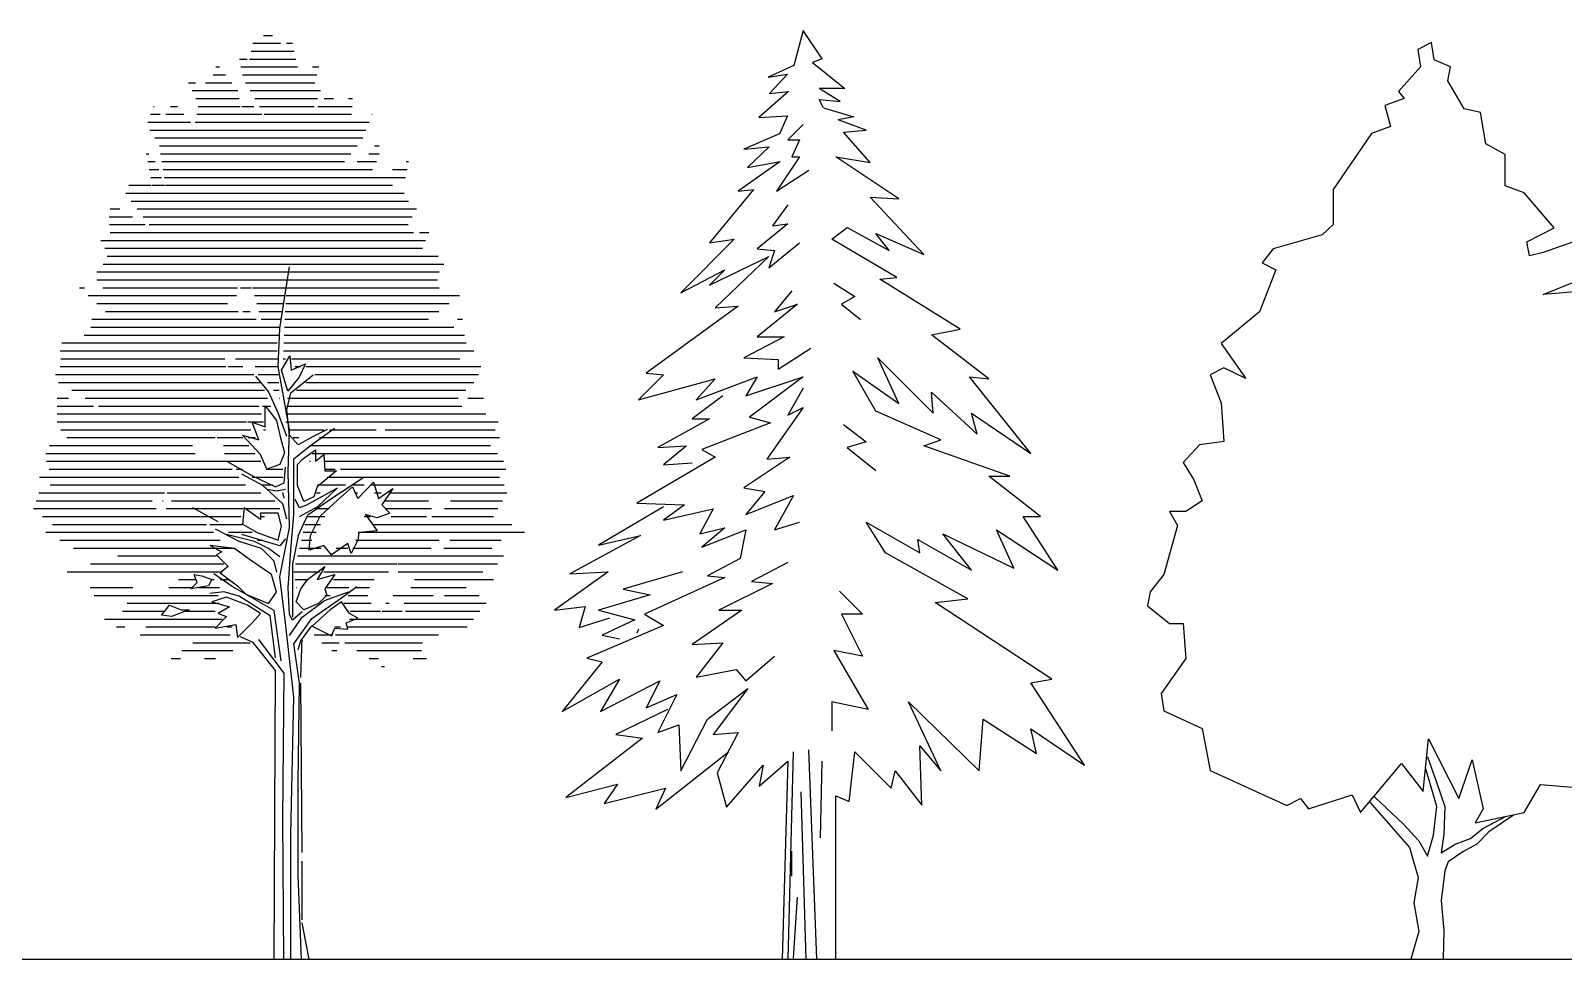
# Model space of a CAD drawing. Header units: millimetres. Extents: x 217.2 to 255.1, y 166.7 to 190.9.
# Drawn here: x 232.1 to 238.8, y 166.72 to 170.79 of the extents above; entities that cross this region are included whole.
import ezdxf

# ---------------------------------------------------------------- set-up
doc = ezdxf.new("R2010")
doc.units = ezdxf.units.MM
doc.layers.add('s', color=145, linetype='Continuous')
doc.layers.add('trees', color=104, linetype='Continuous')

msp = doc.modelspace()

# ---------------------------------------------------------------- linework, layer by layer
at = {"layer": 's', "color": 0}
msp.add_line((217.1888, 166.7248), (255.1288, 166.7248), dxfattribs=at)
at = {"layer": 'trees', "color": 84, "true_color": 0x2aaf18}
for p, q in [((233.1156, 170.7672), (233.1546, 170.7672)), ((233.0027, 170.6981), (233.0031, 170.6981)), ((233.0613, 170.6981), (233.2491, 170.6981)), ((233.0688, 170.7327), (233.1891, 170.7327)), ((233.2163, 170.7327), (233.2414, 170.7327)), ((232.9066, 170.6291), (232.922, 170.6291)), ((233.0095, 170.6636), (233.0435, 170.6636)), ((233.0162, 170.6291), (233.2644, 170.6291)), ((233.0537, 170.6636), (233.2567, 170.6636)), ((233.3292, 170.6291), (233.3574, 170.6291)), ((232.7865, 170.5601), (232.8169, 170.5601)), ((232.8613, 170.5601), (232.9766, 170.5601)), ((232.8955, 170.5946), (232.9493, 170.5946)), ((233.023, 170.5946), (233.3486, 170.5946)), ((233.0359, 170.5601), (233.3398, 170.5601)), ((232.8029, 170.5256), (233.0029, 170.5256)), ((232.8194, 170.4911), (233.0081, 170.4911)), ((233.0767, 170.4911), (233.351, 170.4911)), ((233.3811, 170.4911), (233.4216, 170.4911)), ((233.4869, 170.4911), (233.5046, 170.4911)), ((232.6212, 170.4221), (232.6636, 170.4221)), ((232.6338, 170.4566), (232.6373, 170.4566)), ((232.6877, 170.4221), (232.7671, 170.4221)), ((232.708, 170.4566), (232.7383, 170.4566)), ((232.8228, 170.4221), (233.1075, 170.4221)), ((232.8297, 170.4566), (233.0133, 170.4566)), ((233.0198, 170.4566), (233.0725, 170.4566)), ((233.0971, 170.4566), (233.3371, 170.4566)), ((233.1175, 170.4221), (233.3232, 170.4221)), ((233.3533, 170.4566), (233.5024, 170.4566)), ((233.5891, 170.4221), (233.5908, 170.4221)), ((232.6086, 170.3876), (232.7959, 170.3876)), ((232.6171, 170.3531), (233.5635, 170.3531)), ((232.6015, 170.2495), (232.6134, 170.2495)), ((232.6596, 170.2841), (233.5249, 170.2841)), ((233.5767, 170.2495), (233.6211, 170.2495)), ((233.601, 170.2841), (233.6211, 170.2841)), ((232.6083, 170.215), (232.6411, 170.215)), ((232.615, 170.1805), (232.6567, 170.1805)), ((232.6757, 170.1805), (233.5922, 170.1805)), ((233.5254, 170.215), (233.6093, 170.215)), ((232.6141, 169.939), (233.7475, 169.939)), ((232.3646, 169.5249), (233.0831, 169.5249)), ((232.2055, 169.2833), (233.0728, 169.2833)), ((233.2999, 169.2488), (234.0357, 169.2488)), ((233.6478, 169.0418), (234.1284, 169.0418))]:
    msp.add_line(p, q, dxfattribs=at)
at = {"layer": 'trees', "color": 97, "true_color": 0x279b30}
for p, q in [((235.4767, 170.7878), (235.4352, 170.636)), ((235.5599, 170.6649), (235.4767, 170.7878)), ((235.4352, 170.636), (235.3228, 170.5847)), ((235.5599, 170.6649), (235.5177, 170.6485)), ((235.5177, 170.6485), (235.6594, 170.5352)), ((235.3228, 170.5847), (235.4077, 170.598)), ((235.4077, 170.598), (235.3289, 170.5132)), ((235.4126, 170.5216), (235.2832, 170.4073)), ((235.3289, 170.5132), (235.4126, 170.5216)), ((235.6381, 170.4775), (235.5469, 170.5352)), ((235.6594, 170.5352), (235.5469, 170.5352)), ((235.546, 170.4859), (235.6381, 170.4775)), ((235.5652, 170.4501), (235.546, 170.4859)), ((235.5652, 170.4501), (235.6984, 170.4112)), ((235.2832, 170.4073), (235.4088, 170.4157)), ((235.4088, 170.4157), (235.3725, 170.3367)), ((235.4767, 170.3777), (235.4098, 170.3108)), ((235.6984, 170.4112), (235.6302, 170.3976)), ((235.753, 170.3526), (235.6302, 170.3976)), ((235.3725, 170.3367), (235.2165, 170.2695)), ((235.4098, 170.3108), (235.46, 170.3108)), ((235.46, 170.3108), (235.4265, 170.2355)), ((235.6526, 170.3443), (235.753, 170.3526)), ((235.7698, 170.2104), (235.6526, 170.3443)), ((235.2165, 170.2695), (235.3277, 170.2791)), ((235.3277, 170.2791), (235.2329, 170.1898)), ((235.46, 170.2355), (235.3595, 170.0849)), ((235.4265, 170.2355), (235.46, 170.2355)), ((235.6191, 170.2355), (235.7698, 170.2104)), ((235.8954, 170.0514), (235.6191, 170.2355)), ((232.6703, 170.215), (233.4701, 170.215)), ((235.3753, 170.2149), (235.1921, 170.0849)), ((235.2329, 170.1898), (235.3753, 170.2149)), ((235.3595, 170.0849), (235.5019, 170.1769)), ((232.6811, 170.146), (233.7358, 170.146)), ((232.6864, 170.1115), (233.6791, 170.1115)), ((235.259, 170.0932), (235.0665, 169.8589)), ((235.1921, 170.0849), (235.259, 170.0932)), ((232.5132, 170.077), (233.7313, 170.077)), ((232.5357, 170.0425), (233.7489, 170.0425)), ((235.4098, 170.0263), (235.3428, 169.9343)), ((235.7698, 170.0598), (235.8954, 170.0514)), ((236.0042, 169.8087), (235.7698, 170.0598)), ((232.5619, 170.008), (233.7851, 170.008)), ((232.588, 169.9735), (233.7663, 169.9735)), ((232.4443, 169.9045), (233.7722, 169.9045)), ((235.4098, 169.9426), (235.2758, 169.8338)), ((235.3428, 169.9343), (235.4098, 169.9426)), ((235.6023, 169.8757), (235.6693, 169.9259)), ((235.6693, 169.9259), (235.8535, 169.8255)), ((235.8535, 169.8255), (235.7949, 169.9008)), ((235.7949, 169.9008), (236.0042, 169.8087)), ((235.1753, 169.8757), (234.9409, 169.6414)), ((235.0665, 169.8589), (235.1753, 169.8757)), ((235.2758, 169.8338), (235.3511, 169.8255)), ((235.326, 169.7502), (235.46, 169.8589)), ((235.3511, 169.8255), (235.326, 169.7502)), ((235.887, 169.7083), (235.6023, 169.8757)), ((232.4132, 169.7664), (233.9046, 169.7664)), ((232.4317, 169.8009), (233.8794, 169.8009)), ((235.0665, 169.6748), (235.326, 169.8004)), ((235.326, 169.8004), (235.0916, 169.5744)), ((232.3853, 169.7319), (233.8844, 169.7319)), ((232.3865, 169.6974), (233.0554, 169.6974)), ((234.9409, 169.6414), (235.1334, 169.7418)), ((235.1334, 169.7418), (235.0665, 169.6748)), ((235.8117, 169.7), (235.887, 169.7083)), ((236.1633, 169.4824), (235.8117, 169.7)), ((233.0666, 169.6629), (233.2118, 169.6629)), ((235.4265, 169.6497), (235.3511, 169.5577)), ((235.6107, 169.6832), (235.7028, 169.6246)), ((235.7028, 169.6246), (235.6442, 169.5912)), ((232.3854, 169.5939), (232.9579, 169.5939)), ((233.0856, 169.5939), (233.2014, 169.5939)), ((233.2122, 169.5939), (233.928, 169.5939)), ((235.1921, 169.5828), (234.7901, 169.2899)), ((235.0916, 169.5744), (235.1921, 169.5828)), ((235.4516, 169.5912), (235.2758, 169.4489)), ((235.3511, 169.5577), (235.4516, 169.5912)), ((235.6442, 169.5912), (235.7279, 169.5242)), ((233.2073, 169.4904), (233.9475, 169.4904)), ((233.209, 169.5249), (233.8378, 169.5249)), ((232.3307, 169.4559), (233.1807, 169.4559)), ((235.393, 169.4489), (235.2172, 169.3569)), ((235.2758, 169.4489), (235.393, 169.4489)), ((236.0377, 169.4573), (236.1633, 169.4824)), ((236.2889, 169.2648), (236.0377, 169.4573)), ((235.2172, 169.3569), (235.3679, 169.3485)), ((234.7901, 169.2899), (234.8655, 169.2816)), ((235.3679, 169.3485), (235.3679, 169.3067)), ((234.8655, 169.2816), (234.7567, 169.1728)), ((234.7567, 169.1728), (235.0916, 169.2648)), ((236.2052, 169.2732), (236.2889, 169.2648)), ((236.4731, 168.9385), (236.2052, 169.2732)), ((233.2196, 169.1798), (233.9667, 169.1798)), ((236.0461, 169.1142), (236.0377, 169.2063)), ((236.0377, 169.2063), (236.2387, 169.0222)), ((236.2387, 169.0222), (236.2136, 169.1142)), ((236.2136, 169.1142), (236.4731, 168.9385)), ((232.2118, 169.0763), (233.0409, 169.0763)), ((234.8404, 168.9636), (234.966, 168.972)), ((236.0042, 168.972), (236.0796, 168.9971)), ((236.381, 168.8381), (236.0042, 168.972)), ((232.1624, 168.9383), (232.8155, 168.9383)), ((234.8655, 168.8883), (234.9911, 168.8966)), ((236.2889, 168.8381), (236.381, 168.8381)), ((236.515, 168.6623), (236.2889, 168.8381)), ((232.1316, 168.7657), (232.6813, 168.7657)), ((232.6892, 168.6967), (233.0257, 168.6967)), ((232.2235, 168.5587), (232.9251, 168.5587)), ((232.5187, 168.2826), (232.9216, 168.2826))]:
    msp.add_line(p, q, dxfattribs=at)
at = {"layer": 'trees', "color": 99, "true_color": 0x1a511e}
for p, q in [((238.2257, 170.7362), (238.166, 170.7056)), ((238.166, 170.7056), (238.1779, 170.629)), ((238.2376, 170.6596), (238.2257, 170.7362)), ((238.1779, 170.629), (238.0824, 170.5218)), ((238.3093, 170.629), (238.2376, 170.6596)), ((238.2973, 170.5678), (238.3093, 170.629)), ((238.369, 170.4453), (238.2973, 170.5678)), ((238.1063, 170.4912), (238.0226, 170.4606)), ((238.0824, 170.5218), (238.1063, 170.4912)), ((238.0226, 170.4606), (238.0465, 170.3687)), ((238.4407, 170.43), (238.369, 170.4453)), ((238.4646, 170.2922), (238.4407, 170.43)), ((238.0465, 170.3687), (237.9629, 170.3381)), ((237.9629, 170.3381), (237.7957, 170.0931)), ((238.5482, 170.2462), (238.4646, 170.2922)), ((238.5482, 170.1084), (238.5482, 170.2462)), ((233.679, 170.1805), (233.7434, 170.1805)), ((233.7397, 170.215), (233.7491, 170.215)), ((232.5257, 170.1115), (232.6242, 170.1115)), ((232.6218, 170.146), (232.669, 170.146)), ((232.6286, 170.1115), (232.6813, 170.1115)), ((237.7957, 170.0931), (237.7957, 169.94)), ((238.6318, 170.0778), (238.5482, 170.1084)), ((238.7631, 169.9247), (238.6318, 170.0778)), ((232.4394, 169.9735), (232.542, 169.9735)), ((232.4443, 170.008), (232.4865, 170.008)), ((232.4418, 169.939), (232.5975, 169.939)), ((233.7979, 169.9045), (233.8379, 169.9045)), ((237.7479, 169.8941), (237.533, 169.8328)), ((237.7957, 169.94), (237.7479, 169.8941)), ((238.6437, 169.8634), (238.7631, 169.9247)), ((232.4214, 169.8355), (233.8109, 169.8355)), ((237.533, 169.8328), (237.4852, 169.7716)), ((238.6557, 169.8022), (238.6437, 169.8634)), ((238.8468, 169.8634), (238.7154, 169.8175)), ((237.4852, 169.7716), (237.5449, 169.7409)), ((238.7154, 169.8175), (238.6557, 169.8022)), ((233.0571, 169.6974), (233.217, 169.6974)), ((237.5449, 169.7409), (237.4732, 169.5572)), ((238.7154, 169.6338), (238.9065, 169.7103)), ((232.3097, 169.6629), (232.3323, 169.6629)), ((232.3476, 169.6284), (232.9971, 169.6284)), ((232.4125, 169.6629), (233.0012, 169.6629)), ((233.0142, 169.6629), (233.0612, 169.6629)), ((233.0761, 169.6284), (233.2066, 169.6284)), ((233.2139, 169.6284), (233.973, 169.6284)), ((233.2155, 169.6629), (233.8833, 169.6629)), ((238.9065, 169.6491), (238.7154, 169.6338)), ((233.0251, 169.5594), (233.0561, 169.5594)), ((233.0951, 169.5594), (233.1962, 169.5594)), ((233.2106, 169.5594), (233.8829, 169.5594)), ((237.4732, 169.5572), (237.306, 169.4194)), ((233.1046, 169.5249), (233.1911, 169.5249)), ((233.9642, 169.5249), (233.9859, 169.5249)), ((233.204, 169.4214), (234.0025, 169.4214)), ((233.2057, 169.4559), (233.9946, 169.4559)), ((237.306, 169.4194), (237.4135, 169.2663)), ((232.2252, 169.3869), (233.1751, 169.3869)), ((232.2278, 169.3523), (232.9464, 169.3523)), ((232.9926, 169.3523), (233.1768, 169.3523)), ((233.2007, 169.3523), (233.2111, 169.3523)), ((233.2024, 169.3869), (234.0357, 169.3869)), ((232.2258, 169.3178), (232.9496, 169.3178)), ((232.9609, 169.3178), (233.0245, 169.3178)), ((233.0789, 169.3178), (233.1786, 169.3178)), ((233.0925, 169.2833), (233.1804, 169.2833)), ((233.2522, 169.3178), (233.2786, 169.3178)), ((233.2995, 169.3307), (233.2712, 169.2723)), ((233.3022, 169.3178), (234.0658, 169.3178)), ((233.34, 169.2833), (234.0559, 169.2833)), ((237.318, 169.3122), (237.2582, 169.2816)), ((237.4135, 169.2663), (237.318, 169.3122)), ((232.2184, 169.2488), (233.106, 169.2488)), ((233.1377, 169.2091), (233.0822, 169.2766)), ((233.1329, 169.2488), (233.1822, 169.2488)), ((237.2582, 169.2816), (237.306, 169.1591)), ((232.2118, 169.1798), (232.2622, 169.1798)), ((233.1586, 169.2143), (233.184, 169.2143)), ((233.1843, 169.1798), (233.1858, 169.1798)), ((234.0092, 169.1798), (234.0771, 169.1798)), ((237.306, 169.1591), (237.318, 168.9907)), ((232.2118, 169.1453), (232.3707, 169.1453)), ((232.2118, 169.1108), (233.1057, 169.1108)), ((233.1106, 169.1453), (233.1467, 169.1453)), ((233.1225, 169.1461), (233.1715, 169.0821)), ((233.1225, 169.0538), (233.1225, 169.1461)), ((233.2131, 169.1108), (234.0876, 169.1108)), ((233.2293, 169.0185), (233.2172, 169.1295)), ((233.0227, 169.018), (233.0943, 168.9973)), ((233.1018, 168.9333), (233.0227, 169.018)), ((233.0463, 169.0763), (233.115, 169.0763)), ((233.066, 169.0745), (233.1225, 169.0538)), ((233.0943, 168.9973), (233.066, 169.0745)), ((233.1153, 169.0418), (233.1242, 169.0418)), ((233.2129, 169.0763), (234.1426, 169.0763)), ((233.2286, 169.0418), (233.3786, 169.0418)), ((233.2667, 168.9751), (233.2293, 169.0185)), ((233.4036, 169.0418), (233.6081, 169.0418)), ((232.1781, 168.9728), (232.804, 168.9728)), ((232.2546, 169.0073), (232.9041, 169.0073)), ((232.9123, 169.0073), (233.0247, 169.0073)), ((232.9397, 168.9728), (233.0509, 168.9728)), ((233.0475, 169.0073), (233.0785, 169.0073)), ((233.2443, 169.0073), (233.269, 169.0073)), ((233.2863, 168.9126), (233.3428, 168.954)), ((233.3178, 168.9728), (234.1078, 168.9728)), ((233.3428, 168.954), (233.3428, 168.905)), ((233.3607, 169.0073), (234.1483, 169.0073)), ((237.2105, 168.9753), (237.1388, 168.8988)), ((237.318, 168.9907), (237.2105, 168.9753)), ((232.1659, 168.9037), (233.1029, 168.9037)), ((232.9442, 168.9383), (233.077, 168.9383)), ((233.13, 168.8692), (233.1018, 168.9333)), ((233.1865, 168.89), (233.13, 168.8692)), ((233.2637, 168.89), (233.2863, 168.9126)), ((233.3157, 168.9037), (233.3202, 168.9037)), ((233.3428, 168.905), (233.3786, 168.9333)), ((233.3786, 168.9333), (233.3842, 168.8617)), ((237.1388, 168.8988), (237.1866, 168.8222)), ((232.1352, 168.8347), (233.0071, 168.8347)), ((232.9959, 168.8692), (233.023, 168.8692)), ((233.0655, 168.8347), (233.1991, 168.8347)), ((233.1267, 168.8692), (233.1991, 168.8692)), ((233.435, 168.8617), (233.3503, 168.792)), ((233.382, 168.8692), (233.4293, 168.8692)), ((233.3842, 168.8617), (233.435, 168.8617)), ((233.3941, 168.8347), (234.1471, 168.8347)), ((233.4137, 168.7424), (233.5536, 168.834)), ((233.4522, 168.8692), (234.1757, 168.8692)), ((233.5273, 168.7412), (233.597, 168.8127)), ((233.597, 168.8127), (233.6177, 168.7412)), ((237.1866, 168.8222), (237.2224, 168.7304)), ((232.1823, 168.8002), (233.0368, 168.8002)), ((232.6939, 168.7657), (233.1031, 168.7657)), ((233.108, 168.8002), (233.1559, 168.8002)), ((233.1738, 168.7737), (233.1316, 168.7798)), ((233.2052, 168.7424), (233.1991, 168.7677)), ((233.4378, 168.7858), (233.3028, 168.7122)), ((233.3503, 168.792), (233.3353, 168.7487)), ((233.3469, 168.7657), (233.3631, 168.7657)), ((233.3511, 168.8002), (233.4742, 168.8002)), ((233.3522, 168.7062), (233.4378, 168.7858)), ((233.4407, 168.7355), (233.5047, 168.792)), ((233.5047, 168.792), (233.5273, 168.7412)), ((233.5074, 168.8002), (233.555, 168.8002)), ((233.5149, 168.7657), (233.5267, 168.7657)), ((233.5835, 168.8002), (234.1687, 168.8002)), ((233.6004, 168.7657), (233.6297, 168.7657)), ((233.6177, 168.7412), (233.6817, 168.7845)), ((233.6817, 168.7845), (233.6327, 168.7129)), ((232.109, 168.6967), (232.646, 168.6967)), ((232.1203, 168.7312), (232.6284, 168.7312)), ((232.6726, 168.7312), (232.6767, 168.7312)), ((232.7124, 168.7312), (233.1649, 168.7312)), ((232.9171, 168.6387), (232.8061, 168.7002)), ((233.0302, 168.6997), (233.0227, 168.6282)), ((233.1018, 168.6489), (233.0302, 168.6997)), ((233.0336, 168.6967), (233.1859, 168.6967)), ((233.2172, 168.6507), (233.1991, 168.7183)), ((233.2727, 168.6628), (233.3522, 168.7062)), ((233.3088, 168.6688), (233.4137, 168.7424)), ((233.3416, 168.6967), (233.4019, 168.6967)), ((233.3635, 168.6639), (233.4407, 168.7355)), ((233.6327, 168.7129), (233.6685, 168.6771)), ((233.6428, 168.7312), (233.8372, 168.7312)), ((233.6507, 168.6967), (233.8508, 168.6967)), ((233.907, 168.6967), (234.1408, 168.6967)), ((233.9334, 168.7312), (234.1607, 168.7312)), ((237.1507, 168.6844), (237.0791, 168.6844)), ((237.0791, 168.6844), (237.1149, 168.6232)), ((237.2224, 168.7304), (237.1507, 168.6844)), ((232.1486, 168.6622), (232.4228, 168.6622)), ((232.1924, 168.6277), (232.8664, 168.6277)), ((232.4241, 168.6622), (232.8371, 168.6622)), ((232.8394, 168.6622), (233.0156, 168.6622)), ((232.8806, 168.6277), (233.0223, 168.6277)), ((233.0227, 168.6282), (233.0867, 168.5924)), ((233.1016, 168.6622), (233.1191, 168.6622)), ((233.1018, 168.6771), (233.1018, 168.6489)), ((233.179, 168.6771), (233.1018, 168.6771)), ((233.194, 168.6206), (233.179, 168.6771)), ((233.2667, 168.5772), (233.3088, 168.6688)), ((233.2965, 168.6277), (233.3639, 168.6277)), ((233.3037, 168.6622), (233.3829, 168.6622)), ((233.3202, 168.5792), (233.3635, 168.6639)), ((233.5562, 168.6622), (233.5832, 168.6622)), ((233.5612, 168.6715), (233.612, 168.5999)), ((233.612, 168.6564), (233.5612, 168.6715)), ((233.5964, 168.6277), (234.2011, 168.6277)), ((233.6685, 168.6771), (233.612, 168.6564)), ((233.6738, 168.6622), (233.8285, 168.6622)), ((233.8515, 168.6622), (234.1209, 168.6622)), ((236.4396, 168.6623), (236.515, 168.6623)), ((236.5904, 168.428), (236.4396, 168.6623)), ((237.1149, 168.6232), (237.0552, 168.4088)), ((232.1631, 168.5932), (232.8958, 168.5932)), ((233.0087, 168.553), (232.905, 168.6073)), ((233.0762, 168.553), (232.9532, 168.5832)), ((232.9624, 168.5932), (233.0653, 168.5932)), ((233.1063, 168.5217), (233.0087, 168.553)), ((233.2667, 168.5772), (233.2413, 168.4541)), ((233.2816, 168.5587), (233.3259, 168.5587)), ((233.2893, 168.5932), (233.3449, 168.5932)), ((233.3145, 168.5151), (233.3202, 168.5792)), ((233.5273, 168.5585), (233.4991, 168.5001)), ((233.5174, 168.5587), (233.8844, 168.5587)), ((233.5329, 168.5924), (233.5273, 168.5585)), ((233.5288, 168.5932), (234.2577, 168.5932)), ((233.612, 168.5999), (233.5329, 168.5924)), ((233.9309, 168.5587), (234.1547, 168.5587)), ((236.2136, 168.428), (236.088, 168.587)), ((236.088, 168.587), (236.3978, 168.4364)), ((236.3978, 168.4364), (236.3224, 168.6038)), ((236.3224, 168.6038), (236.5904, 168.428)), ((232.284, 168.5242), (232.9886, 168.5242)), ((232.4771, 168.4897), (232.9097, 168.4897)), ((232.8815, 168.5359), (232.9323, 168.5076)), ((232.9888, 168.5227), (232.8815, 168.5359)), ((232.9323, 168.5076), (232.9098, 168.4944)), ((232.9098, 168.4944), (232.9606, 168.4436)), ((233.264, 168.4897), (234.1653, 168.4897)), ((233.2728, 168.5242), (233.3678, 168.5242)), ((233.3786, 168.5359), (233.3145, 168.5151)), ((233.4124, 168.4944), (233.3786, 168.5359)), ((233.484, 168.5434), (233.4124, 168.4944)), ((233.4331, 168.5242), (233.4838, 168.5242)), ((233.4991, 168.5001), (233.484, 168.5434)), ((233.9049, 168.5242), (234.1138, 168.5242)), ((232.2555, 168.4206), (232.9362, 168.4206)), ((232.358, 168.4551), (232.9409, 168.4551)), ((232.9785, 168.3565), (232.8978, 168.4119)), ((232.9606, 168.4436), (232.9248, 168.4153)), ((232.9248, 168.4153), (233.002, 168.3588)), ((233.2479, 168.4206), (233.3602, 168.4206)), ((233.2553, 168.4551), (233.7004, 168.4551)), ((233.307, 168.3871), (233.3842, 168.4436)), ((233.3842, 168.4436), (233.3503, 168.3871)), ((233.3786, 168.4206), (233.6621, 168.4206)), ((233.7043, 168.4551), (234.1391, 168.4551)), ((233.7043, 168.4206), (234.0751, 168.4206)), ((234.6227, 168.4197), (234.3882, 168.2523)), ((234.4552, 168.4113), (234.6227, 168.4197)), ((232.3563, 168.3516), (232.5427, 168.3516)), ((232.7007, 168.3516), (232.8028, 168.3516)), ((232.7428, 168.3861), (232.8203, 168.3861)), ((232.7968, 168.3456), (232.825, 168.3739)), ((232.874, 168.3588), (232.7968, 168.3456)), ((232.8118, 168.4078), (232.8457, 168.4021)), ((232.825, 168.3739), (232.8118, 168.4078)), ((232.8319, 168.3516), (232.9225, 168.3516)), ((232.8457, 168.4021), (232.889, 168.3871)), ((232.889, 168.3871), (232.874, 168.3588)), ((232.8885, 168.3861), (232.8999, 168.3861)), ((232.926, 168.3861), (232.967, 168.3861)), ((233.2536, 168.3861), (233.3107, 168.3861)), ((233.2581, 168.2891), (233.2788, 168.3456)), ((233.2592, 168.3516), (233.2611, 168.3516)), ((233.2788, 168.3456), (233.307, 168.3871)), ((233.3503, 168.3871), (233.4275, 168.4078)), ((233.4275, 168.4078), (233.3842, 168.3456)), ((233.3842, 168.3456), (233.3917, 168.3174)), ((233.394, 168.3516), (233.4891, 168.3516)), ((233.4207, 168.3861), (233.5987, 168.3861)), ((233.4559, 168.307), (233.5234, 168.3565)), ((233.5151, 168.3516), (233.5783, 168.3516)), ((233.7604, 168.3516), (234.0013, 168.3516)), ((233.776, 168.3861), (234.1222, 168.3861)), ((237.0552, 168.4088), (236.9955, 168.3322)), ((232.3748, 168.3171), (232.917, 168.3171)), ((232.9412, 168.3323), (232.8797, 168.3251)), ((232.9531, 168.3098), (232.889, 168.2891)), ((232.889, 168.2891), (232.9662, 168.2665)), ((233.0087, 168.313), (232.9412, 168.3323)), ((233.292, 168.2533), (233.2581, 168.2891)), ((233.2847, 168.2214), (233.3824, 168.295)), ((233.356, 168.2816), (233.292, 168.2533)), ((233.3269, 168.2154), (233.4559, 168.307)), ((233.3917, 168.3174), (233.356, 168.2816)), ((233.3824, 168.295), (233.4873, 168.3323)), ((233.384, 168.3171), (233.4065, 168.3171)), ((233.4558, 168.2891), (233.4068, 168.2533)), ((233.4915, 168.2383), (233.4558, 168.2891)), ((233.4669, 168.2826), (233.5861, 168.2826)), ((233.4859, 168.3171), (233.5716, 168.3171)), ((233.6503, 168.2826), (233.6643, 168.2826)), ((233.682, 168.3171), (233.8578, 168.3171)), ((233.7311, 168.2826), (233.8861, 168.2826)), ((233.8875, 168.2826), (234.0897, 168.2826)), ((233.9067, 168.3171), (234.0582, 168.3171)), ((236.9955, 168.3322), (236.9836, 168.271)), ((232.4199, 168.2136), (232.9342, 168.2136)), ((232.4976, 168.2481), (232.6831, 168.2481)), ((232.6688, 168.2307), (232.7045, 168.274)), ((232.7121, 168.2251), (232.6688, 168.2307)), ((232.7045, 168.274), (232.7554, 168.2533)), ((232.7893, 168.2533), (232.7121, 168.2251)), ((232.7554, 168.2533), (232.7893, 168.2533)), ((232.775, 168.2481), (232.9039, 168.2481)), ((232.9531, 168.2251), (232.9041, 168.1742)), ((232.9662, 168.2665), (232.9173, 168.2383)), ((232.9173, 168.2383), (232.9531, 168.2251)), ((233.2413, 168.2093), (233.2293, 168.2334)), ((233.2847, 168.2455), (233.2413, 168.2093)), ((233.2474, 168.1044), (233.3269, 168.2154)), ((233.4068, 168.2533), (233.3277, 168.1818)), ((233.4765, 168.1968), (233.5273, 168.2175)), ((233.5273, 168.2175), (233.4915, 168.2383)), ((233.4915, 168.2136), (234.0343, 168.2136)), ((233.4939, 168.2481), (233.6264, 168.2481)), ((233.6338, 168.2481), (233.7218, 168.2481)), ((233.7369, 168.2481), (234.062, 168.2481)), ((234.3882, 168.2523), (234.5222, 168.2691)), ((234.5222, 168.2691), (234.4971, 168.177)), ((234.4971, 168.177), (234.6311, 168.2189)), ((234.5808, 168.2523), (234.7399, 168.2105)), ((234.7399, 168.2105), (234.5976, 168.1435)), ((234.7818, 168.2356), (234.8655, 168.1854)), ((236.9836, 168.271), (237.0791, 168.1944)), ((232.4712, 168.1791), (232.5088, 168.1791)), ((232.5752, 168.1446), (232.9689, 168.1446)), ((232.6006, 168.1791), (232.9035, 168.1791)), ((232.9041, 168.1742), (232.9945, 168.1893)), ((232.955, 168.1791), (232.9773, 168.1791)), ((232.9945, 168.1893), (233.002, 168.1328)), ((233.2787, 168.1177), (233.3269, 168.184)), ((233.3277, 168.1818), (233.4124, 168.1403)), ((233.3369, 168.1446), (233.419, 168.1446)), ((233.4124, 168.1403), (233.4275, 168.1742)), ((233.4271, 168.1791), (233.4518, 168.1791)), ((233.4275, 168.1742), (233.484, 168.1686)), ((233.4308, 168.1446), (233.8812, 168.1446)), ((233.484, 168.1686), (233.4765, 168.1968)), ((233.48, 168.1791), (234.0066, 168.1791)), ((234.8655, 168.1854), (234.5306, 168.0431)), ((234.5976, 168.1435), (234.6729, 168.1268)), ((234.7567, 168.1686), (234.7483, 168.1519)), ((237.0791, 168.1944), (237.1388, 168.1944)), ((237.1388, 168.1944), (237.1507, 168.0413)), ((232.7582, 168.0756), (232.9815, 168.0756)), ((232.8058, 168.1101), (233.0573, 168.1101)), ((233.0702, 168.1104), (233.0147, 168.1358)), ((233.1678, 167.9886), (233.0702, 168.1104)), ((233.2052, 167.9766), (233.0943, 168.1237)), ((233.2727, 167.9332), (233.2474, 168.1044)), ((233.3699, 168.1101), (233.4459, 168.1101)), ((233.4145, 168.0756), (233.4357, 168.0756)), ((233.4709, 168.1101), (233.8106, 168.1101)), ((233.5242, 168.0756), (233.8063, 168.0756)), ((234.9911, 168.1017), (235.1251, 168.1101)), ((235.1251, 168.1101), (235.0078, 167.9594)), ((232.7105, 168.0411), (232.7522, 168.0411)), ((232.8573, 168.0411), (232.9057, 168.0411)), ((233.5775, 168.0411), (233.6179, 168.0411)), ((233.7704, 168.0411), (233.829, 168.0411)), ((234.5976, 168.0264), (234.4217, 167.8088)), ((234.5306, 168.0431), (234.5976, 168.0264)), ((235.2255, 167.9427), (235.3511, 168.0515)), ((237.1507, 168.0413), (237.0433, 167.8882)), ((233.6308, 168.0065), (233.6446, 168.0065)), ((234.4217, 167.8088), (234.6729, 167.9511)), ((234.6729, 167.9511), (234.5892, 167.8088)), ((234.5892, 167.8088), (234.8488, 167.9427)), ((234.8488, 167.9427), (234.7901, 167.8256)), ((235.0078, 167.9594), (235.1837, 167.9929)), ((235.1837, 167.9929), (235.2255, 167.9427)), ((236.4731, 167.9343), (236.5652, 167.9511)), ((234.7901, 167.8256), (234.9241, 167.8841)), ((234.9241, 167.8841), (234.8404, 167.7168)), ((235.0581, 167.7754), (235.2339, 167.9092)), ((235.2339, 167.9092), (235.0832, 167.7084)), ((236.7076, 167.5745), (236.4731, 167.9343)), ((237.0433, 167.8882), (237.0552, 167.8116)), ((234.8823, 167.8172), (234.6562, 167.7084)), ((235.7614, 167.8172), (235.6023, 167.8507)), ((235.6023, 167.8507), (235.6023, 167.7252)), ((236.0796, 167.5494), (235.9373, 167.8507)), ((235.9373, 167.8507), (236.2471, 167.5494)), ((237.0552, 167.8116), (237.2224, 167.7351)), ((234.8404, 167.7168), (234.9325, 167.7503)), ((234.9325, 167.7503), (234.9409, 167.5494)), ((234.9409, 167.5494), (235.0581, 167.7754)), ((236.2471, 167.5494), (236.2638, 167.7754)), ((236.2638, 167.7754), (236.4982, 167.6247)), ((234.7734, 167.6917), (234.4385, 167.4323)), ((234.6562, 167.7084), (234.7734, 167.6917)), ((235.0832, 167.7084), (235.1921, 167.7168)), ((235.1921, 167.7168), (235.1, 167.5411)), ((236.4982, 167.6247), (236.4731, 167.7335)), ((236.4731, 167.7335), (236.7076, 167.5745)), ((237.2224, 167.7351), (237.2582, 167.5513)), ((238.1898, 167.4595), (238.2137, 167.6891)), ((238.2137, 167.6891), (238.3451, 167.4288)), ((234.832, 167.3821), (235.1502, 167.6331)), ((235.6777, 167.4155), (235.7028, 167.6331)), ((235.7028, 167.6331), (235.8619, 167.4741)), ((235.9875, 167.6582), (236.0796, 167.5494)), ((235.9959, 167.3988), (235.9875, 167.6582)), ((235.1, 167.5411), (235.1418, 167.3904)), ((235.1418, 167.3904), (235.3009, 167.5745)), ((235.2842, 167.4825), (235.4098, 167.5913)), ((235.3009, 167.5745), (235.2842, 167.4825)), ((235.8619, 167.4741), (235.8786, 167.5494)), ((235.8786, 167.5494), (235.9959, 167.3988)), ((237.2582, 167.5513), (237.5927, 167.3982)), ((237.9152, 167.3676), (238.0943, 167.582)), ((238.0943, 167.582), (238.1898, 167.4595)), ((238.3451, 167.4288), (238.4048, 167.5973)), ((238.4048, 167.5973), (238.4526, 167.3829)), ((234.4385, 167.4323), (234.6646, 167.4909)), ((234.6646, 167.4909), (234.6059, 167.4072)), ((234.6059, 167.4072), (234.8739, 167.4741)), ((234.8739, 167.4741), (234.832, 167.3821)), ((238.6318, 167.3676), (238.7034, 167.4901)), ((238.7034, 167.4901), (239.0617, 167.4595)), ((235.6191, 167.4406), (235.6777, 167.4155)), ((237.5927, 167.3982), (237.6524, 167.4288)), ((237.6524, 167.4288), (237.6882, 167.3829)), ((237.6882, 167.3829), (237.8793, 167.4442)), ((237.8793, 167.4442), (237.9152, 167.3676)), ((238.4168, 167.3217), (238.6318, 167.3676)), ((238.5843, 167.3553), (238.4768, 167.2819)), ((233.3147, 166.7248), (233.2847, 166.8851))]:
    msp.add_line(p, q, dxfattribs=at)
at = {"layer": 'trees', "color": 97, "true_color": 0x25742c}
for p, q in [((233.0563, 170.5256), (233.3648, 170.5256)), ((233.3256, 170.4221), (233.5001, 170.4221)), ((232.816, 170.3876), (233.5772, 170.3876)), ((232.6391, 170.3186), (233.5499, 170.3186)), ((232.6649, 170.2495), (233.4975, 170.2495)), ((232.403, 169.87), (233.8244, 169.87)), ((233.2172, 169.6974), (233.8764, 169.6974)), ((232.4233, 169.5594), (233.0036, 169.5594)), ((232.3598, 169.4904), (233.1859, 169.4904)), ((232.2325, 169.4214), (233.1755, 169.4214)), ((233.2376, 169.3523), (233.9745, 169.3523)), ((235.3679, 169.3067), (235.5102, 169.3987)), ((235.8954, 169.156), (235.8033, 169.3569)), ((235.8033, 169.3569), (236.0461, 169.1142)), ((235.7949, 169.1226), (235.6944, 169.2983)), ((235.6944, 169.2983), (235.8954, 169.156)), ((235.0078, 169.1728), (235.2758, 169.2732)), ((235.0916, 169.2648), (235.0078, 169.1728)), ((235.2758, 169.2732), (235.2255, 169.1895)), ((235.2255, 169.1895), (235.4767, 169.2732)), ((235.4767, 169.2732), (235.2423, 169.0975)), ((235.4767, 169.223), (235.4098, 169.1058)), ((232.2768, 169.2143), (233.1196, 169.2143)), ((232.3352, 169.1798), (233.1331, 169.1798)), ((233.2597, 169.2143), (234.0012, 169.2143)), ((235.1251, 169.1895), (234.9911, 169.0891)), ((232.3936, 169.1453), (233.0965, 169.1453)), ((233.2152, 169.1453), (233.9837, 169.1453)), ((235.0665, 169.0891), (234.8404, 168.9636)), ((234.9911, 169.0891), (235.0665, 169.0891)), ((235.2423, 169.0975), (235.3344, 169.0724)), ((235.4767, 169.1393), (235.3177, 168.9134)), ((235.4098, 169.1058), (235.4767, 169.1393)), ((236.0796, 168.9971), (235.7949, 169.1226)), ((232.2276, 169.0418), (233.0597, 169.0418)), ((235.3344, 169.0724), (235.033, 168.9552)), ((235.6526, 169.064), (235.753, 168.9887)), ((234.966, 168.972), (234.8655, 168.8883)), ((235.033, 168.9552), (235.0916, 168.9217)), ((235.753, 168.9887), (235.6693, 168.9636)), ((235.6693, 168.9636), (235.7949, 168.8632)), ((233.3283, 168.9383), (234.1389, 168.9383)), ((233.3786, 168.9037), (234.166, 168.9037)), ((235.0916, 168.9217), (234.7483, 168.7209)), ((235.4181, 168.9217), (235.2172, 168.7879)), ((235.3177, 168.9134), (235.4181, 168.9217)), ((232.1767, 168.8692), (232.9775, 168.8692)), ((233.6653, 168.7657), (234.1806, 168.7657)), ((235.2172, 168.7879), (235.3093, 168.7711)), ((235.3093, 168.7711), (235.2255, 168.6707)), ((235.2255, 168.6707), (235.4349, 168.7544)), ((235.4349, 168.7544), (235.3511, 168.6038)), ((234.8655, 168.7042), (234.5808, 168.5368)), ((234.7483, 168.7209), (234.9576, 168.7126)), ((234.9576, 168.7126), (234.8655, 168.6456)), ((234.8655, 168.6456), (235.0832, 168.6958)), ((235.0832, 168.6958), (235.0246, 168.587)), ((235.0246, 168.587), (235.1334, 168.6121)), ((235.1334, 168.6121), (235.033, 168.5285)), ((235.3511, 168.6038), (235.46, 168.6372)), ((235.8368, 168.5034), (235.753, 168.6372)), ((235.753, 168.6372), (235.9875, 168.5034)), ((234.765, 168.5787), (234.4552, 168.4113)), ((234.5808, 168.5368), (234.765, 168.5787)), ((235.033, 168.5285), (235.2255, 168.6038)), ((235.2255, 168.6038), (235.2004, 168.4783)), ((235.9875, 168.5034), (235.9791, 168.5619)), ((235.9791, 168.5619), (236.2136, 168.428)), ((233.5061, 168.5242), (233.8491, 168.5242)), ((235.2004, 168.4783), (235.0581, 168.4029)), ((236.1968, 168.3025), (235.8368, 168.5034)), ((234.9492, 168.4197), (234.6897, 168.3444)), ((235.4098, 168.4615), (235.2507, 168.3778)), ((234.6897, 168.3444), (234.8069, 168.3193)), ((235.1334, 168.3946), (234.7818, 168.2356)), ((235.0581, 168.4029), (235.1334, 168.3946)), ((235.3428, 168.3695), (235.1083, 168.2523)), ((235.2507, 168.3778), (235.3428, 168.3695)), ((234.8069, 168.3193), (234.5808, 168.2523)), ((235.6358, 168.336), (235.7363, 168.2356)), ((236.0545, 168.2858), (236.1968, 168.3025)), ((236.5652, 167.9511), (236.0545, 168.2858)), ((235.2088, 168.2523), (234.9911, 168.1017)), ((235.1083, 168.2523), (235.2088, 168.2523)), ((235.7363, 168.2356), (235.6442, 168.2356)), ((235.6442, 168.2356), (235.7363, 168.0515)), ((235.7363, 168.0515), (235.6107, 168.0766)), ((235.6107, 168.0766), (235.7614, 167.8172))]:
    msp.add_line(p, q, dxfattribs=at)
at = {"layer": 'trees', "color": 49, "true_color": 0x594322}
for p, q in [((233.1859, 169.4841), (233.2293, 169.7542)), ((233.1799, 169.3188), (233.1859, 169.4841)), ((233.2293, 169.0427), (233.1799, 169.3188)), ((233.2223, 169.2102), (233.194, 169.3025)), ((233.1715, 169.0821), (233.1865, 169.018)), ((233.2172, 169.0125), (233.1799, 169.1162)), ((233.1865, 169.018), (233.2072, 168.9408)), ((233.2072, 168.9408), (233.1865, 168.89)), ((233.2474, 168.6688), (233.2474, 168.9148)), ((233.2637, 168.7977), (233.2637, 168.89)), ((233.1678, 168.7918), (233.2052, 168.8099)), ((233.292, 168.728), (233.2637, 168.7977)), ((233.3353, 168.7487), (233.292, 168.728)), ((233.2727, 168.7002), (233.2534, 168.7363)), ((233.3028, 168.7122), (233.2727, 168.7002)), ((233.179, 168.5585), (233.194, 168.6206)), ((233.1859, 168.3987), (233.2293, 168.6133)), ((233.2353, 168.5156), (233.2474, 168.6688)), ((233.1859, 168.5337), (233.0207, 168.5832)), ((233.1377, 168.5217), (233.0762, 168.553)), ((233.0867, 168.5924), (233.179, 168.5585)), ((233.0886, 168.5587), (233.1129, 168.5587)), ((233.2112, 168.5651), (233.1859, 168.5337)), ((233.0585, 168.4718), (232.9888, 168.5227)), ((233.1618, 168.4662), (233.1063, 168.5217)), ((233.1859, 168.4855), (233.1377, 168.5217)), ((233.2233, 168.3504), (233.2353, 168.5156)), ((233.1507, 168.4078), (233.0585, 168.4718)), ((233.1738, 168.418), (233.1618, 168.4662)), ((233.1618, 168.2515), (232.9785, 168.3565)), ((233.002, 168.3588), (233.0378, 168.323)), ((233.1715, 168.3306), (233.1507, 168.4078)), ((233.2112, 168.1973), (233.1859, 168.3987)), ((233.2293, 168.2334), (233.2233, 168.3504)), ((233.0453, 168.274), (232.9531, 168.3098)), ((233.1437, 168.2274), (233.0087, 168.313)), ((233.0378, 168.323), (233.1376, 168.2816)), ((233.1376, 168.2816), (233.1715, 168.3306)), ((233.1018, 168.2383), (233.0453, 168.274)), ((233.066, 168.1968), (233.1018, 168.2383)), ((233.1931, 168.0308), (233.1618, 168.2515)), ((233.002, 168.1328), (233.066, 168.1968)), ((233.1991, 167.3386), (233.2052, 167.9766)), ((233.2847, 167.1915), (233.2787, 167.9332)), ((235.4105, 166.7248), (235.4349, 167.6331)), ((235.5365, 166.7248), (235.5019, 167.6415)), ((238.2087, 167.6111), (238.2502, 167.4949)), ((238.2502, 167.3933), (238.2011, 167.5578)), ((233.2667, 167.0926), (233.2667, 167.4978)), ((238.2502, 167.4949), (238.2842, 167.3933)), ((235.6191, 166.7248), (235.6191, 167.4406)), ((237.9557, 167.4126), (238.1294, 167.2142)), ((237.9746, 167.4368), (238.103, 167.3158)), ((233.2044, 166.7248), (233.1991, 167.3386)), ((238.2351, 167.2674), (238.2502, 167.3933)), ((238.2842, 167.3933), (238.2804, 167.2723)), ((238.4526, 167.3829), (238.4168, 167.3217)), ((238.4503, 167.2965), (238.5503, 167.3504)), ((233.2353, 166.7248), (233.2353, 167.2711)), ((238.103, 167.3158), (238.1709, 167.2432)), ((238.2804, 167.2723), (238.2691, 167.19)), ((238.3975, 167.2529), (238.4503, 167.2965)), ((238.4768, 167.2819), (238.4239, 167.2287)), ((238.2087, 167.1755), (238.2351, 167.2674)), ((238.3295, 167.2287), (238.3975, 167.2529)), ((238.4239, 167.2287), (238.3635, 167.1948)), ((233.2847, 166.8972), (233.2847, 167.1541)), ((233.2815, 166.7248), (233.2667, 167.0926))]:
    msp.add_line(p, q, dxfattribs=at)
at = {"layer": 'trees', "color": 47, "true_color": 0x8d6a35}
for p, q in [((233.194, 169.3025), (233.2298, 169.3646)), ((233.2298, 169.3646), (233.2355, 169.3025)), ((233.2353, 169.2031), (233.333, 169.2827)), ((233.2355, 169.3025), (233.2995, 169.3307)), ((233.2712, 169.2723), (233.2223, 169.2102)), ((233.1799, 169.1162), (233.1377, 169.2091)), ((233.2172, 169.1295), (233.2353, 169.2031)), ((233.2233, 168.8594), (233.2293, 169.0427)), ((233.3149, 168.9691), (233.4258, 169.0487)), ((233.3944, 169.0427), (233.333, 169.0125)), ((233.2474, 168.9148), (233.3149, 168.9691)), ((233.333, 169.0125), (233.2667, 168.9751)), ((232.9592, 168.9016), (233.0641, 168.8413)), ((233.1123, 168.7979), (233.0207, 168.8473)), ((233.0641, 168.8413), (233.1678, 168.7918)), ((233.2052, 168.8099), (233.2112, 168.8774)), ((233.2293, 168.6133), (233.2233, 168.8594)), ((233.1991, 168.7183), (233.1123, 168.7979)), ((233.2112, 168.7798), (233.1738, 168.7737)), ((233.2413, 168.4541), (233.2413, 168.2214)), ((233.1678, 168.0441), (233.1437, 168.2274)), ((233.2293, 168.1418), (233.2847, 168.2214)), ((233.2474, 167.8716), (233.2112, 168.1973)), ((233.2667, 168.0803), (233.2787, 168.1177)), ((233.2787, 167.9573), (233.2847, 168.1297)), ((233.1621, 166.7248), (233.1678, 167.9886)), ((233.2667, 167.4978), (233.2727, 167.9332)), ((233.2353, 167.2711), (233.2474, 167.8716)), ((235.4098, 167.5913), (235.3852, 166.7248)), ((235.5521, 167.2566), (235.5605, 167.5913)), ((235.4899, 166.7248), (235.4684, 167.4574)), ((238.1294, 167.2142), (238.1672, 167.0835)), ((238.1709, 167.2432), (238.2087, 167.1755)), ((238.2691, 167.19), (238.3295, 167.2287)), ((235.4265, 167.0892), (235.4265, 167.198)), ((238.2993, 167.1513), (238.2842, 167.1125)), ((238.3635, 167.1948), (238.2993, 167.1513)), ((238.1672, 167.0835), (238.1483, 166.9722)), ((238.2842, 167.1125), (238.2691, 166.9818)), ((235.4349, 166.7294), (235.4516, 166.9972)), ((238.1483, 166.9722), (238.1709, 166.8463)), ((238.2691, 166.9818), (238.2804, 166.8512)), ((238.1709, 166.8463), (238.1354, 166.7248)), ((238.2804, 166.8512), (238.2773, 166.7248))]:
    msp.add_line(p, q, dxfattribs=at)

doc.saveas('drawing.dxf')
